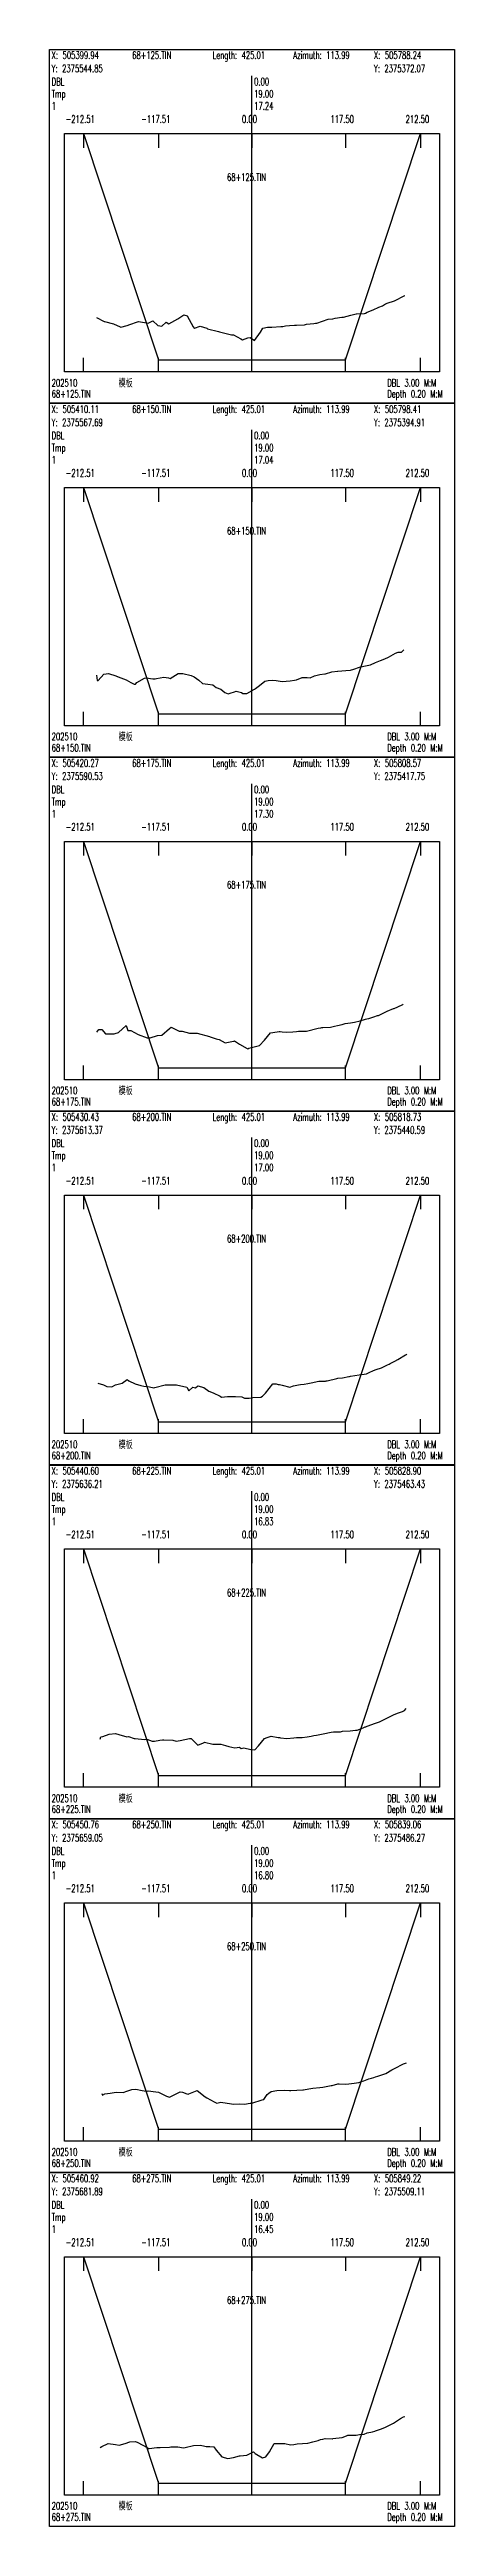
# Model space of a CAD drawing. Extents: x 1 to 171, y -4306 to 0.
# Drawn here: x 1 to 171, y -3266 to -2227 of the extents above; entities that cross this region are included whole.
import ezdxf

# ---------------------------------------------------------------- set-up
doc = ezdxf.new("R2010")
doc.units = 0
doc.header["$MEASUREMENT"] = 0
doc.layers.add('LABELS', color=7, linetype='Continuous')
doc.layers.add('XSECTION', color=7, linetype='Continuous')
doc.styles.get("Standard").update_dxf_attribs({"font": 'txt.shx'})

msp = doc.modelspace()

# ---------------------------------------------------------------- linework, layer by layer
at = {"layer": 'XSECTION', "color": 0, "linetype": 'Continuous'}
for points in [[(1, -2227.2), (171, -2227.2), (171, -2375.6), (1, -2375.6), (1, -2227.2)], [(86, -2362.4), (86, -2238.2)], [(86, -2362.4), (86, -2238.2)], [(7.3, -2262.4), (164.7, -2262.4), (164.7, -2362.4), (7.3, -2362.4), (7.3, -2262.4)], [(15.2, -2262.4), (15.2, -2268.4)], [(15.2, -2262.4), (46.8, -2357.4)], [(15.2, -2262.4), (46.8, -2357.4)], [(46.8, -2262.4), (46.8, -2268.4)], [(86, -2262.4), (86, -2268.4)], [(125.2, -2262.4), (125.2, -2268.4)], [(125.2, -2357.4), (156.8, -2262.4)], [(125.2, -2357.4), (156.8, -2262.4)], [(156.8, -2262.4), (156.8, -2268.4)], [(15.2, -2362.4), (15.2, -2356.5)], [(46.8, -2362.4), (46.8, -2356.5)], [(46.8, -2357.4), (86, -2357.4)], [(46.8, -2357.4), (46.8, -2357.4)], [(46.8, -2357.4), (86, -2357.4)], [(86, -2362.4), (86, -2356.5)], [(86, -2357.4), (125.2, -2357.4)], [(86, -2357.4), (125.2, -2357.4)], [(125.2, -2362.4), (125.2, -2356.5)], [(125.2, -2357.4), (125.2, -2357.4)], [(156.8, -2362.4), (156.8, -2356.5)], [(1, -2375.6), (171, -2375.6), (171, -2524.1), (1, -2524.1), (1, -2375.6)], [(86, -2510.9), (86, -2386.7)], [(86, -2510.9), (86, -2386.7)], [(7.3, -2410.9), (164.7, -2410.9), (164.7, -2510.9), (7.3, -2510.9), (7.3, -2410.9)], [(15.2, -2410.9), (15.2, -2416.9)], [(15.2, -2410.9), (46.8, -2505.9)], [(15.2, -2410.9), (46.8, -2505.9)], [(46.8, -2410.9), (46.8, -2416.9)], [(86, -2410.9), (86, -2416.9)], [(125.2, -2410.9), (125.2, -2416.9)], [(125.2, -2505.9), (156.8, -2410.9)], [(125.2, -2505.9), (156.8, -2410.9)], [(156.8, -2410.9), (156.8, -2416.9)], [(15.2, -2510.9), (15.2, -2505)], [(46.8, -2510.9), (46.8, -2505)], [(46.8, -2505.9), (86, -2505.9)], [(46.8, -2505.9), (46.8, -2505.9)], [(46.8, -2505.9), (86, -2505.9)], [(86, -2510.9), (86, -2505)], [(86, -2505.9), (125.2, -2505.9)], [(86, -2505.9), (125.2, -2505.9)], [(125.2, -2510.9), (125.2, -2505)], [(125.2, -2505.9), (125.2, -2505.9)], [(156.8, -2510.9), (156.8, -2505)], [(1, -2524.1), (171, -2524.1), (171, -2672.6), (1, -2672.6), (1, -2524.1)], [(86, -2659.4), (86, -2535.2)], [(86, -2659.4), (86, -2535.2)], [(7.3, -2559.4), (164.7, -2559.4), (164.7, -2659.4), (7.3, -2659.4), (7.3, -2559.4)], [(15.2, -2559.4), (15.2, -2565.3)], [(15.2, -2559.4), (46.8, -2654.4)], [(15.2, -2559.4), (46.8, -2654.4)], [(46.8, -2559.4), (46.8, -2565.3)], [(86, -2559.4), (86, -2565.3)], [(125.2, -2559.4), (125.2, -2565.3)], [(125.2, -2654.4), (156.8, -2559.4)], [(125.2, -2654.4), (156.8, -2559.4)], [(156.8, -2559.4), (156.8, -2565.3)], [(15.2, -2659.4), (15.2, -2653.5)], [(46.8, -2659.4), (46.8, -2653.5)], [(46.8, -2654.4), (86, -2654.4)], [(46.8, -2654.4), (46.8, -2654.4)], [(46.8, -2654.4), (86, -2654.4)], [(86, -2659.4), (86, -2653.5)], [(86, -2654.4), (125.2, -2654.4)], [(86, -2654.4), (125.2, -2654.4)], [(125.2, -2659.4), (125.2, -2653.5)], [(125.2, -2654.4), (125.2, -2654.4)], [(156.8, -2659.4), (156.8, -2653.5)], [(1, -2672.6), (171, -2672.6), (171, -2821), (1, -2821), (1, -2672.6)], [(86, -2807.9), (86, -2683.6)], [(86, -2807.9), (86, -2683.6)], [(7.3, -2707.9), (164.7, -2707.9), (164.7, -2807.9), (7.3, -2807.9), (7.3, -2707.9)], [(15.2, -2707.9), (15.2, -2713.8)], [(15.2, -2707.9), (46.8, -2802.9)], [(15.2, -2707.9), (46.8, -2802.9)], [(46.8, -2707.9), (46.8, -2713.8)], [(86, -2707.9), (86, -2713.8)], [(125.2, -2707.9), (125.2, -2713.8)], [(125.2, -2802.9), (156.8, -2707.9)], [(125.2, -2802.9), (156.8, -2707.9)], [(156.8, -2707.9), (156.8, -2713.8)], [(15.2, -2807.9), (15.2, -2801.9)], [(46.8, -2807.9), (46.8, -2801.9)], [(46.8, -2802.9), (86, -2802.9)], [(46.8, -2802.9), (46.8, -2802.9)], [(46.8, -2802.9), (86, -2802.9)], [(86, -2807.9), (86, -2801.9)], [(86, -2802.9), (125.2, -2802.9)], [(86, -2802.9), (125.2, -2802.9)], [(125.2, -2807.9), (125.2, -2801.9)], [(125.2, -2802.9), (125.2, -2802.9)], [(156.8, -2807.9), (156.8, -2801.9)], [(1, -2821.1), (171, -2821.1), (171, -2969.5), (1, -2969.5), (1, -2821.1)], [(86, -2956.3), (86, -2832.1)], [(86, -2956.3), (86, -2832.1)], [(7.3, -2856.3), (164.7, -2856.3), (164.7, -2956.3), (7.3, -2956.3), (7.3, -2856.3)], [(15.2, -2856.3), (15.2, -2862.3)], [(15.2, -2856.3), (46.8, -2951.3)], [(15.2, -2856.3), (46.8, -2951.3)], [(46.8, -2856.3), (46.8, -2862.3)], [(86, -2856.3), (86, -2862.3)], [(125.2, -2856.3), (125.2, -2862.3)], [(125.2, -2951.3), (156.8, -2856.3)], [(125.2, -2951.3), (156.8, -2856.3)], [(156.8, -2856.3), (156.8, -2862.3)], [(15.2, -2956.3), (15.2, -2950.4)], [(46.8, -2956.3), (46.8, -2950.4)], [(46.8, -2951.3), (86, -2951.3)], [(46.8, -2951.3), (46.8, -2951.3)], [(46.8, -2951.3), (86, -2951.3)], [(86, -2956.3), (86, -2950.4)], [(86, -2951.3), (125.2, -2951.3)], [(86, -2951.3), (125.2, -2951.3)], [(125.2, -2956.3), (125.2, -2950.4)], [(125.2, -2951.3), (125.2, -2951.3)], [(156.8, -2956.3), (156.8, -2950.4)], [(1, -2969.5), (171, -2969.5), (171, -3118), (1, -3118), (1, -2969.5)], [(86, -3104.8), (86, -2980.6)], [(86, -3104.8), (86, -2980.6)], [(7.3, -3004.8), (164.7, -3004.8), (164.7, -3104.8), (7.3, -3104.8), (7.3, -3004.8)], [(15.2, -3004.8), (15.2, -3010.8)], [(15.2, -3004.8), (46.8, -3099.8)], [(15.2, -3004.8), (46.8, -3099.8)], [(46.8, -3004.8), (46.8, -3010.8)], [(86, -3004.8), (86, -3010.8)], [(125.2, -3004.8), (125.2, -3010.8)], [(125.2, -3099.8), (156.8, -3004.8)], [(125.2, -3099.8), (156.8, -3004.8)], [(156.8, -3004.8), (156.8, -3010.8)], [(15.2, -3104.8), (15.2, -3098.9)], [(46.8, -3104.8), (46.8, -3098.9)], [(46.8, -3099.8), (86, -3099.8)], [(46.8, -3099.8), (46.8, -3099.8)], [(46.8, -3099.8), (86, -3099.8)], [(86, -3104.8), (86, -3098.9)], [(86, -3099.8), (125.2, -3099.8)], [(86, -3099.8), (125.2, -3099.8)], [(125.2, -3104.8), (125.2, -3098.9)], [(125.2, -3099.8), (125.2, -3099.8)], [(156.8, -3104.8), (156.8, -3098.9)], [(1, -3118), (171, -3118), (171, -3266.5), (1, -3266.5), (1, -3118)], [(86, -3253.3), (86, -3129.1)], [(86, -3253.3), (86, -3129.1)], [(7.3, -3153.3), (164.7, -3153.3), (164.7, -3253.3), (7.3, -3253.3), (7.3, -3153.3)], [(15.2, -3153.3), (15.2, -3159.2)], [(15.2, -3153.3), (46.8, -3248.3)], [(15.2, -3153.3), (46.8, -3248.3)], [(46.8, -3153.3), (46.8, -3159.2)], [(86, -3153.3), (86, -3159.2)], [(125.2, -3153.3), (125.2, -3159.2)], [(125.2, -3248.3), (156.8, -3153.3)], [(125.2, -3248.3), (156.8, -3153.3)], [(156.8, -3153.3), (156.8, -3159.2)], [(15.2, -3253.3), (15.2, -3247.4)], [(46.8, -3253.3), (46.8, -3247.4)], [(46.8, -3248.3), (86, -3248.3)], [(46.8, -3248.3), (46.8, -3248.3)], [(46.8, -3248.3), (86, -3248.3)], [(86, -3253.3), (86, -3247.4)], [(86, -3248.3), (125.2, -3248.3)], [(86, -3248.3), (125.2, -3248.3)], [(125.2, -3253.3), (125.2, -3247.4)], [(125.2, -3248.3), (125.2, -3248.3)], [(156.8, -3253.3), (156.8, -3247.4)]]:
    msp.add_lwpolyline(points, dxfattribs=at)
at = {"layer": 'XSECTION', "color": 1, "linetype": 'Continuous'}
for points in [[(20.7, -2339.6), (23.9, -2341.2), (23.9, -2341.2), (24.1, -2341.3), (27.8, -2342.2), (30.6, -2343.5), (31, -2343.7), (33.6, -2342.9), (34, -2342.8), (34.3, -2342.7), (38.4, -2341.2), (40.1, -2341.6), (42.4, -2341.9), (44.4, -2341), (46.5, -2342.9), (48.1, -2343.2), (49.9, -2341.5), (51.1, -2342.3), (54.8, -2340.1), (57.4, -2338.4), (58.8, -2338.9), (61.3, -2343.5), (61.7, -2344.1), (61.9, -2344), (64.3, -2343.2), (67, -2344.1), (67.3, -2344.3), (71.9, -2345.5), (72.3, -2345.6), (72.4, -2345.6), (72.4, -2345.6), (77.4, -2346.9), (78.3, -2346.9), (81.3, -2348.6), (82, -2348.9), (84.3, -2348.1), (85.2, -2348), (87, -2349.3), (89.5, -2345.8), (90.5, -2344), (92.5, -2343.7), (94.3, -2343.6), (98.1, -2343.4), (99, -2343.3), (100, -2343.1), (101.7, -2342.9), (103.9, -2342.8), (104.1, -2342.8), (104.7, -2342.8), (108.1, -2342.6), (108.9, -2342.4), (111.9, -2342.1), (112.7, -2342), (112.9, -2341.9), (113.2, -2341.9), (118, -2340.3), (119.9, -2340.1), (120.9, -2339.9), (123.7, -2339.5), (124.1, -2339.5), (124.4, -2339.4), (127.5, -2338.6), (129.7, -2338), (129.9, -2338), (133.2, -2337.9), (133.7, -2337.7), (134.4, -2337.4), (136.8, -2336.4), (139.3, -2335.3), (140.8, -2334.7), (142, -2333.9), (143.1, -2333.5), (145.4, -2332.7), (145.8, -2332.6), (150.2, -2330.4), (150.2, -2330.4), (150.2, -2330.4)], [(20.7, -2489.6), (21, -2491.9), (21.4, -2491.9), (23.8, -2489.3), (25.8, -2488.9), (28.9, -2490), (29.4, -2490.2), (29.6, -2490.2), (29.8, -2490.4), (33.2, -2491.6), (35.2, -2492.7), (36.5, -2493.4), (37.1, -2493.4), (37.7, -2492.8), (40.9, -2490.9), (41.6, -2490.8), (44.4, -2491.2), (45.3, -2491.2), (45.9, -2491), (49, -2490.5), (50.9, -2490.8), (51.7, -2491), (55, -2489), (55.4, -2489), (57, -2488.9), (60.5, -2489.8), (61.7, -2490.4), (63.7, -2491.7), (65.2, -2493.2), (67.5, -2493.4), (69.5, -2493.7), (71, -2494.8), (72.9, -2495.6), (74.6, -2496.9), (76, -2497.5), (76.9, -2497.2), (78.7, -2496.7), (79.3, -2496.4), (81.6, -2497), (82.2, -2497.4), (83.8, -2497.4), (87, -2495.6), (87.5, -2495.3), (89.2, -2494), (91.4, -2492.2), (92.8, -2491.9), (94.4, -2491.8), (96.1, -2491.9), (98.6, -2492.3), (102, -2492.1), (103.8, -2491.8), (104.7, -2491.6), (107.1, -2490.7), (109.1, -2490.7), (110.4, -2490.8), (112.3, -2490), (114.5, -2489.4), (116.6, -2489.1), (116.8, -2489.1), (119.5, -2488.3), (121.9, -2488), (122, -2488), (122, -2488), (125.4, -2487.7), (127.3, -2487.5), (128.8, -2487.1), (131.1, -2486.3), (132.9, -2485.9), (135.1, -2485.4), (135.8, -2485.3), (137.9, -2484.4), (139.9, -2483.5), (141.7, -2482.8), (143.3, -2482.1), (146.2, -2480.4), (147.3, -2480), (148.7, -2480), (148.9, -2479.9), (149.8, -2479.1)], [(20.9, -2639.4), (21.7, -2638.4), (23, -2638.3), (24.5, -2640.1), (27.4, -2640.1), (28.2, -2640.1), (28.6, -2640), (29.9, -2639.6), (33.2, -2636.7), (33.9, -2638.8), (35.2, -2638.8), (38.2, -2640.4), (42, -2641.9), (42.5, -2641.8), (43.3, -2641.8), (46.4, -2640.9), (48.1, -2640.7), (51.3, -2637.9), (52, -2637.3), (55.4, -2639.1), (56.7, -2639.1), (59.7, -2639.9), (61.4, -2639.9), (63, -2639.9), (68.1, -2641.3), (68.2, -2641.3), (68.4, -2641.4), (71, -2642.2), (71.5, -2642.4), (72.2, -2642.5), (74.7, -2643.9), (78.2, -2643.3), (78.5, -2643.3), (78.7, -2643.1), (80.8, -2644.5), (84, -2646.3), (84.3, -2646.4), (84.7, -2646.2), (89.2, -2645.1), (91.3, -2642.8), (93.7, -2639.8), (96.5, -2639.3), (97.4, -2639.2), (97.8, -2639.2), (98.6, -2639.3), (100.6, -2639.5), (103.2, -2639.3), (104.7, -2639.2), (105.5, -2639.1), (108.9, -2639.1), (113.8, -2637.8), (114.9, -2637.6), (115.3, -2637.5), (115.8, -2637.5), (118.9, -2637.3), (120.7, -2637), (121.9, -2636.7), (123.8, -2636.2), (125.1, -2635.8), (127.3, -2635.5), (129.1, -2635.2), (131.4, -2634.7), (133.6, -2634), (134.2, -2633.9), (135, -2633.7), (137.2, -2633), (138.7, -2632.5), (139.1, -2632.4), (139.9, -2632), (142.8, -2630.7), (145.4, -2629.6), (145.7, -2629.5), (149, -2628), (149.3, -2627.8), (149.4, -2627.7)], [(21.3, -2786.8), (23.6, -2787.4), (25.1, -2788.1), (27.1, -2788.3), (28.7, -2787.5), (31.5, -2786.8), (33.6, -2785.2), (34.3, -2785.8), (37, -2787), (39.4, -2787.7), (40.6, -2788), (43, -2788.3), (44.8, -2788.7), (45.2, -2788.6), (49.6, -2787.5), (49.7, -2787.5), (49.7, -2787.5), (52.3, -2787.4), (54.1, -2787.5), (54.3, -2787.5), (54.3, -2787.4), (58.6, -2788.4), (59.5, -2790), (61.2, -2788.4), (62.3, -2788.7), (63.3, -2787.9), (65.8, -2788.6), (67.9, -2790.1), (69.7, -2790.8), (72.6, -2792.2), (73.2, -2792.6), (75.7, -2792.4), (77.2, -2792.3), (79.1, -2792.3), (81.7, -2792.5), (82.9, -2793.1), (84.8, -2793.1), (86.3, -2792.8), (89.7, -2792.6), (90.4, -2792.2), (91.6, -2791), (94.7, -2787), (96.1, -2787), (97, -2787.3), (97.5, -2787.3), (98.7, -2787.6), (101.9, -2788.4), (103.4, -2787.9), (105.5, -2787.4), (106.3, -2787.3), (107.9, -2787.1), (109.5, -2786.9), (110.8, -2786.6), (114.1, -2785.9), (116.9, -2785.9), (117.2, -2785.8), (117.6, -2785.8), (121.6, -2784.8), (122, -2784.7), (124, -2784.5), (126.6, -2783.9), (126.9, -2783.9), (127.4, -2783.8), (131, -2783.3), (134, -2782.8), (135.2, -2782.3), (137, -2781.4), (138.1, -2781), (140.4, -2780.3), (142.9, -2779), (143.6, -2778.8), (144, -2778.5), (145.9, -2777.5), (147.2, -2776.8), (150.5, -2774.8), (150.9, -2774.7), (151, -2774.6)], [(22.2, -2936.1), (22.6, -2935.1), (23.3, -2935), (23.4, -2935), (26.1, -2934), (28.7, -2933.7), (30.1, -2934.2), (33.5, -2935.1), (34.2, -2935), (36.6, -2935.8), (37, -2935.9), (37, -2935.9), (40.9, -2936.2), (41.8, -2936.1), (44.1, -2937), (45.1, -2936.9), (47.3, -2936.6), (48.4, -2936.4), (49, -2936.4), (52.7, -2936.5), (54.2, -2937), (55.9, -2936.7), (59.7, -2935.9), (60.4, -2935.9), (61.6, -2936.9), (63.3, -2938.7), (65.7, -2937.6), (65.9, -2937.5), (66.1, -2937.4), (69.5, -2938.2), (71, -2938.2), (72.9, -2938.2), (74.9, -2938.8), (76.3, -2939.2), (78.8, -2939.7), (80.8, -2939.5), (81.4, -2940), (82.6, -2939.7), (85.5, -2940.4), (87.2, -2940.6), (88.7, -2938.9), (91.2, -2935.8), (92.3, -2935.4), (94, -2934.9), (97, -2935.4), (97.6, -2935.4), (97.9, -2935.5), (100.6, -2935.8), (103.5, -2935.6), (104.7, -2935.4), (107.1, -2935.4), (109.1, -2935.2), (110.8, -2934.8), (112, -2934.6), (113.1, -2934.4), (115.9, -2933.9), (119.3, -2933.2), (120.2, -2933.1), (121.2, -2933.1), (123.2, -2933), (124, -2932.8), (127.2, -2932.6), (129.5, -2932.4), (130.1, -2932.3), (132.7, -2931.3), (133.5, -2931), (133.8, -2930.9), (134.4, -2930.6), (137.9, -2929.4), (139.5, -2928.8), (142.1, -2927.6), (143.2, -2927), (145.7, -2925.8), (147.5, -2925.1), (149.2, -2924.5), (150, -2924.1), (150.7, -2923.3)], [(22.9, -3084.8), (23.2, -3085.5), (24.2, -3085), (26.5, -3084.7), (29, -3084.2), (31.9, -3084.4), (33.5, -3083.8), (35.6, -3083.1), (37.2, -3083), (39.9, -3083.5), (41.6, -3083.8), (42, -3083.8), (42.4, -3083.7), (45.6, -3084.1), (46.8, -3084.2), (50.1, -3085.9), (51.3, -3086.3), (52.8, -3085.7), (55.8, -3084.1), (56.8, -3084.2), (58.6, -3084.9), (59.3, -3085.1), (59.5, -3085), (63, -3083.5), (66.4, -3086.2), (67, -3086.6), (70.1, -3088.3), (71.2, -3088.8), (72.9, -3088.4), (77.4, -3089.1), (78.2, -3089.3), (80.8, -3089.1), (82.9, -3089.3), (85.3, -3088.8), (85.9, -3088.9), (90.2, -3087.5), (90.9, -3087.3), (92.3, -3085.2), (93.1, -3084.6), (94.1, -3084), (96.4, -3083.5), (99.5, -3083.4), (101.8, -3083.6), (102.3, -3083.6), (107.4, -3083.3), (107.6, -3083.3), (109.9, -3082.8), (111.5, -3082.6), (114.5, -3082.3), (115.7, -3082.2), (119.3, -3081.5), (119.6, -3081.4), (122.1, -3080.8), (122.6, -3080.7), (125.3, -3080.9), (126.7, -3080.8), (128.9, -3080.5), (130.8, -3080.2), (132, -3079.8), (133, -3079.5), (135.1, -3078.7), (136.1, -3078.4), (137.1, -3078.1), (137.8, -3077.8), (138.8, -3077.5), (142.2, -3076.4), (144.7, -3074.9), (145.8, -3074.3), (149.6, -3072.4), (150.8, -3072)], [(22.2, -3233.3), (23, -3232.9), (25.6, -3231.6), (28.7, -3232.1), (30.3, -3232.4), (32.8, -3231.6), (34.7, -3231), (37.1, -3230.8), (38.1, -3231.3), (42, -3233.3), (42.6, -3233.7), (42.8, -3233.8), (46.1, -3233.4), (47.4, -3233.4), (51.3, -3233.2), (51.9, -3233.1), (53.2, -3233.1), (54.3, -3233.1), (54.8, -3233.1), (57.2, -3233.5), (58, -3233.4), (61.5, -3232.5), (64.2, -3232.4), (65.7, -3232.7), (66.7, -3232.9), (68.3, -3232.9), (70, -3233.1), (70.9, -3234.4), (73.3, -3237.3), (75.9, -3238), (78.2, -3237.5), (80.7, -3236.8), (80.9, -3236.8), (81, -3236.8), (83.8, -3236.6), (86.6, -3235.2), (87.3, -3235.8), (90.4, -3237.7), (91.8, -3237.2), (93.3, -3235.2), (95.3, -3231.7), (98.2, -3231.7), (99.8, -3231.7), (102.2, -3232.2), (103.5, -3232.1), (105, -3231.8), (109.4, -3231.5), (109.5, -3231.5), (109.5, -3231.5), (111.6, -3231), (113.8, -3230.4), (114.8, -3230), (115.7, -3229.8), (116.7, -3229.6), (119.8, -3229.7), (119.9, -3229.7), (120, -3229.6), (123.8, -3229.2), (125.7, -3228.4), (126.3, -3228.2), (127.7, -3228.1), (129.7, -3228.2), (131.1, -3227.9), (133.1, -3227.7), (134.4, -3227.2), (136.6, -3226.8), (137.5, -3226.5), (137.9, -3226.3), (140.4, -3225.5), (141.4, -3225.1), (141.7, -3225), (142.3, -3224.7), (145.4, -3223.1), (148.4, -3221.2), (148.4, -3221.2), (148.4, -3221.2), (149.6, -3220.5), (150.2, -3220.3)]]:
    msp.add_lwpolyline(points, dxfattribs=at)

# ---------------------------------------------------------------- texts
at = {"layer": 'LABELS', "color": 0, "width": 0.666667}
for s, height, p in [('Y: 2375544.85', 3.148, (1.9, -2236.7)), ('X: 505399.94', 3.148, (1.9, -2231.1)), ('68+125.TIN', 3.15, (35.7, -2231.1)), ('Length: 425.01', 3.148, (69.5, -2231.1)), ('Azimuth: 113.99', 3.148, (103.3, -2231.1)), ('Y: 2375372.07', 3.148, (137.2, -2236.7)), ('X: 505788.24', 3.148, (137.2, -2231.1)), ('Tmp', 3.15, (1.9, -2247.3)), ('DBL', 3.15, (1.9, -2242.2)), ('0.00', 3.15, (86.9, -2242.2)), ('0.00', 3.15, (86.9, -2242.2)), ('19.00', 3.15, (86.9, -2247.3)), ('19.00', 3.15, (86.9, -2247.3)), ('-212.51', 3.15, (7.8, -2257.9)), ('-117.51', 3.15, (39.5, -2257.9)), ('0.00', 3.15, (81.8, -2257.9)), ('117.50', 3.15, (118.9, -2257.9)), ('212.50', 3.15, (150.5, -2257.9)), ('68+125.TIN', 3.15, (75.5, -2282.3)), ('模板', 3.15, (30, -2368.6)), ('DBL 3.00 M:M', 3.148, (142.8, -2368.6)), ('X: 505410.11', 3.148, (1.9, -2379.6)), ('68+125.TIN', 3.15, (1.9, -2373.2)), ('68+150.TIN', 3.15, (35.7, -2379.6)), ('Length: 425.01', 3.148, (69.5, -2379.6)), ('Azimuth: 113.99', 3.148, (103.3, -2379.6)), ('X: 505798.41', 3.148, (137.2, -2379.6)), ('Depth 0.20 M:M', 3.148, (142.8, -2373.2)), ('Y: 2375567.69', 3.148, (1.9, -2385.2)), ('DBL', 3.15, (1.9, -2390.7)), ('0.00', 3.15, (86.9, -2390.7)), ('0.00', 3.15, (86.9, -2390.7)), ('Y: 2375394.91', 3.148, (137.2, -2385.2)), ('Tmp', 3.15, (1.9, -2395.8)), ('19.00', 3.15, (86.9, -2395.8)), ('19.00', 3.15, (86.9, -2395.8)), ('-212.51', 3.15, (7.8, -2406.4)), ('-117.51', 3.15, (39.5, -2406.4)), ('0.00', 3.15, (81.8, -2406.4)), ('117.50', 3.15, (118.9, -2406.4)), ('212.50', 3.15, (150.5, -2406.4)), ('68+150.TIN', 3.15, (75.5, -2430.7)), ('模板', 3.15, (30, -2517)), ('DBL 3.00 M:M', 3.148, (142.8, -2517)), ('X: 505420.27', 3.148, (1.9, -2528.1)), ('68+150.TIN', 3.15, (1.9, -2521.7)), ('68+175.TIN', 3.15, (35.7, -2528.1)), ('Length: 425.01', 3.148, (69.5, -2528.1)), ('Azimuth: 113.99', 3.148, (103.3, -2528.1)), ('X: 505808.57', 3.148, (137.2, -2528.1)), ('Depth 0.20 M:M', 3.148, (142.8, -2521.7)), ('Y: 2375590.53', 3.148, (1.9, -2533.6)), ('Y: 2375417.75', 3.148, (137.2, -2533.6)), ('Tmp', 3.15, (1.9, -2544.3)), ('DBL', 3.15, (1.9, -2539.2)), ('0.00', 3.15, (86.9, -2539.2)), ('0.00', 3.15, (86.9, -2539.2)), ('19.00', 3.15, (86.9, -2544.3)), ('19.00', 3.15, (86.9, -2544.3)), ('-212.51', 3.15, (7.8, -2554.9)), ('-117.51', 3.15, (39.5, -2554.9)), ('0.00', 3.15, (81.8, -2554.9)), ('117.50', 3.15, (118.9, -2554.9)), ('212.50', 3.15, (150.5, -2554.9)), ('68+175.TIN', 3.15, (75.5, -2579.2)), ('68+175.TIN', 3.15, (1.9, -2670.2)), ('模板', 3.15, (30, -2665.5)), ('DBL 3.00 M:M', 3.148, (142.8, -2665.5)), ('Depth 0.20 M:M', 3.148, (142.8, -2670.2)), ('Y: 2375613.37', 3.148, (1.9, -2682.1)), ('X: 505430.43', 3.148, (1.9, -2676.6)), ('68+200.TIN', 3.15, (35.7, -2676.6)), ('Length: 425.01', 3.148, (69.5, -2676.6)), ('Azimuth: 113.99', 3.148, (103.3, -2676.6)), ('Y: 2375440.59', 3.148, (137.2, -2682.1)), ('X: 505818.73', 3.148, (137.2, -2676.6)), ('Tmp', 3.15, (1.9, -2692.7)), ('DBL', 3.15, (1.9, -2687.6)), ('0.00', 3.15, (86.9, -2687.6)), ('0.00', 3.15, (86.9, -2687.6)), ('19.00', 3.15, (86.9, -2692.7)), ('19.00', 3.15, (86.9, -2692.7)), ('-212.51', 3.15, (7.8, -2703.4)), ('-117.51', 3.15, (39.5, -2703.4)), ('0.00', 3.15, (81.8, -2703.4)), ('117.50', 3.15, (118.9, -2703.4)), ('212.50', 3.15, (150.5, -2703.4)), ('68+200.TIN', 3.15, (75.5, -2727.7)), ('68+200.TIN', 3.15, (1.9, -2818.7)), ('模板', 3.15, (30, -2814)), ('DBL 3.00 M:M', 3.148, (142.8, -2814)), ('Depth 0.20 M:M', 3.148, (142.8, -2818.7)), ('X: 505440.60', 3.148, (1.9, -2825.1)), ('68+225.TIN', 3.15, (35.7, -2825.1)), ('Length: 425.01', 3.148, (69.5, -2825.1)), ('Azimuth: 113.99', 3.148, (103.3, -2825.1)), ('X: 505828.90', 3.148, (137.2, -2825.1)), ('Y: 2375636.21', 3.148, (1.9, -2830.6)), ('DBL', 3.15, (1.9, -2836.1)), ('0.00', 3.15, (86.9, -2836.1)), ('0.00', 3.15, (86.9, -2836.1)), ('Y: 2375463.43', 3.148, (137.2, -2830.6)), ('Tmp', 3.15, (1.9, -2841.2)), ('19.00', 3.15, (86.9, -2841.2)), ('19.00', 3.15, (86.9, -2841.2)), ('-212.51', 3.15, (7.8, -2851.8)), ('-117.51', 3.15, (39.5, -2851.8)), ('0.00', 3.15, (81.8, -2851.8)), ('117.50', 3.15, (118.9, -2851.8)), ('212.50', 3.15, (150.5, -2851.8)), ('68+225.TIN', 3.15, (75.5, -2876.2)), ('模板', 3.15, (30, -2962.5)), ('DBL 3.00 M:M', 3.148, (142.8, -2962.5)), ('X: 505450.76', 3.148, (1.9, -2973.5)), ('68+225.TIN', 3.15, (1.9, -2967.1)), ('68+250.TIN', 3.15, (35.7, -2973.5)), ('Length: 425.01', 3.148, (69.5, -2973.5)), ('Azimuth: 113.99', 3.148, (103.3, -2973.5)), ('X: 505839.06', 3.148, (137.2, -2973.5)), ('Depth 0.20 M:M', 3.148, (142.8, -2967.1)), ('Y: 2375659.05', 3.148, (1.9, -2979.1)), ('DBL', 3.15, (1.9, -2984.6)), ('0.00', 3.15, (86.9, -2984.6)), ('0.00', 3.15, (86.9, -2984.6)), ('Y: 2375486.27', 3.148, (137.2, -2979.1)), ('Tmp', 3.15, (1.9, -2989.7)), ('19.00', 3.15, (86.9, -2989.7)), ('19.00', 3.15, (86.9, -2989.7)), ('-212.51', 3.15, (7.8, -3000.3)), ('-117.51', 3.15, (39.5, -3000.3)), ('0.00', 3.15, (81.8, -3000.3)), ('117.50', 3.15, (118.9, -3000.3)), ('212.50', 3.15, (150.5, -3000.3)), ('68+250.TIN', 3.15, (75.5, -3024.6)), ('模板', 3.15, (30, -3110.9)), ('68+250.TIN', 3.15, (1.9, -3115.6)), ('DBL 3.00 M:M', 3.148, (142.8, -3110.9)), ('Depth 0.20 M:M', 3.148, (142.8, -3115.6)), ('Y: 2375681.89', 3.148, (1.9, -3127.5)), ('X: 505460.92', 3.148, (1.9, -3122)), ('68+275.TIN', 3.15, (35.7, -3122)), ('Length: 425.01', 3.148, (69.5, -3122)), ('Azimuth: 113.99', 3.148, (103.3, -3122)), ('Y: 2375509.11', 3.148, (137.2, -3127.5)), ('X: 505849.22', 3.148, (137.2, -3122)), ('Tmp', 3.15, (1.9, -3138.2)), ('DBL', 3.15, (1.9, -3133.1)), ('0.00', 3.15, (86.9, -3133.1)), ('0.00', 3.15, (86.9, -3133.1)), ('19.00', 3.15, (86.9, -3138.2)), ('19.00', 3.15, (86.9, -3138.2)), ('-212.51', 3.15, (7.8, -3148.8)), ('-117.51', 3.15, (39.5, -3148.8)), ('0.00', 3.15, (81.8, -3148.8)), ('117.50', 3.15, (118.9, -3148.8)), ('212.50', 3.15, (150.5, -3148.8)), ('68+275.TIN', 3.15, (75.5, -3173.1)), ('68+275.TIN', 3.15, (1.9, -3264.1)), ('模板', 3.15, (30, -3259.4)), ('DBL 3.00 M:M', 3.148, (142.8, -3259.4)), ('Depth 0.20 M:M', 3.148, (142.8, -3264.1))]:
    msp.add_text(s, height=height, dxfattribs=at).set_placement(p)
at = {"layer": 'LABELS', "color": 1, "width": 0.666667}
for s, p in [('1', (1.9, -2252.4)), ('17.24', (86.9, -2252.4)), ('17.24', (86.9, -2252.4)), ('202510', (1.9, -2368.6)), ('1', (1.9, -2400.9)), ('17.04', (86.9, -2400.9)), ('17.04', (86.9, -2400.9)), ('202510', (1.9, -2517)), ('1', (1.9, -2549.4)), ('17.30', (86.9, -2549.4)), ('17.30', (86.9, -2549.4)), ('202510', (1.9, -2665.5)), ('1', (1.9, -2697.8)), ('17.00', (86.9, -2697.8)), ('17.00', (86.9, -2697.8)), ('202510', (1.9, -2814)), ('1', (1.9, -2846.3)), ('16.83', (86.9, -2846.3)), ('16.83', (86.9, -2846.3)), ('202510', (1.9, -2962.5)), ('1', (1.9, -2994.8)), ('16.80', (86.9, -2994.8)), ('16.80', (86.9, -2994.8)), ('202510', (1.9, -3110.9)), ('1', (1.9, -3143.3)), ('16.45', (86.9, -3143.3)), ('16.45', (86.9, -3143.3)), ('202510', (1.9, -3259.4))]:
    msp.add_text(s, height=3.15, dxfattribs=at).set_placement(p)

doc.saveas('drawing.dxf')
